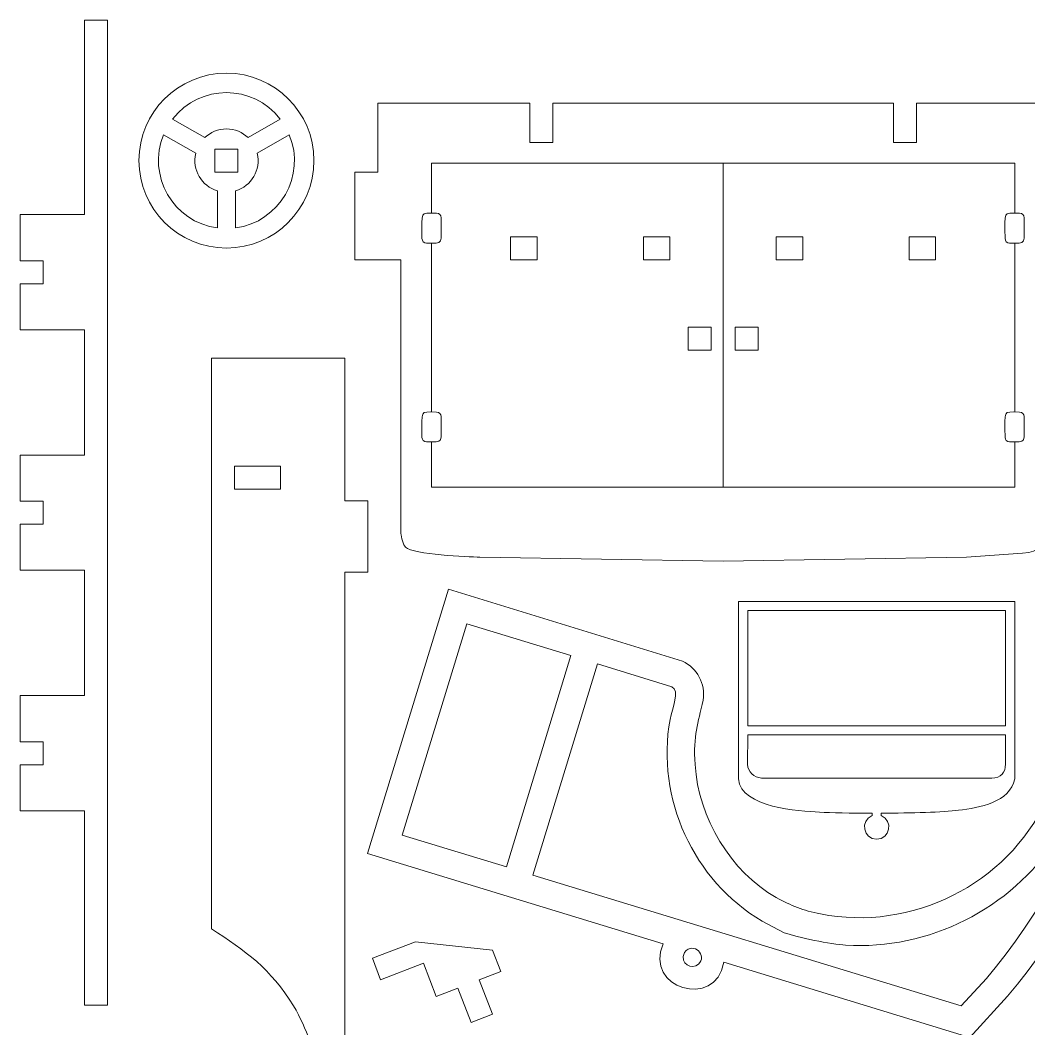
# Model space of a CAD drawing. Header units: centimetres. Extents: x -58 to 45, y -38 to 28.
# Drawn here: x -58.09 to -46.92, y 16.71 to 27.88 of the extents above; entities that cross this region are included whole.
import ezdxf

# ---------------------------------------------------------------- set-up
doc = ezdxf.new("R2010")
doc.units = ezdxf.units.CM
doc.header["$MEASUREMENT"] = 0

msp = doc.modelspace()

# ---------------------------------------------------------------- linework, layer by layer
at = {"lineweight": 9}
for points, knots in [([(-57.83499, 25.21435), (-57.83499, 25.21435), (-57.83499, 24.95943), (-57.83499, 24.95943), (-57.83499, 24.95943), (-57.83499, 24.95943), (-58.08992, 24.95943), (-58.08992, 24.95943), (-58.08992, 24.95943), (-58.08992, 24.95943), (-58.08992, 24.44958), (-58.08992, 24.44958), (-58.08992, 24.44958), (-58.08992, 24.44958), (-57.37613, 24.44958), (-57.37613, 24.44958), (-57.37613, 24.44958), (-57.37613, 24.44958), (-57.37613, 23.06024), (-57.37613, 23.06024), (-57.37613, 23.06024), (-57.37613, 23.06024), (-58.08992, 23.06024), (-58.08992, 23.06024), (-58.08992, 23.06024), (-58.08992, 23.06024), (-58.08992, 22.5504), (-58.08992, 22.5504), (-58.08992, 22.5504), (-58.08992, 22.5504), (-57.83499, 22.5504), (-57.83499, 22.5504), (-57.83499, 22.5504), (-57.83499, 22.5504), (-57.83499, 22.29547), (-57.83499, 22.29547), (-57.83499, 22.29547), (-57.83499, 22.29547), (-58.08992, 22.29547), (-58.08992, 22.29547), (-58.08992, 22.29547), (-58.08992, 22.29547), (-58.08992, 21.78563), (-58.08992, 21.78563), (-58.08992, 21.78563), (-58.08992, 21.78563), (-57.37613, 21.78563), (-57.37613, 21.78563), (-57.37613, 21.78563), (-57.37613, 21.78563), (-57.37613, 20.39629), (-57.37613, 20.39629), (-57.37613, 20.39629), (-57.37613, 20.39629), (-58.08992, 20.39629), (-58.08992, 20.39629), (-58.08992, 20.39629), (-58.08992, 20.39629), (-58.08992, 19.88644), (-58.08992, 19.88644), (-58.08992, 19.88644), (-58.08992, 19.88644), (-57.83499, 19.88644), (-57.83499, 19.88644), (-57.83499, 19.88644), (-57.83499, 19.88644), (-57.83499, 19.63152), (-57.83499, 19.63152), (-57.83499, 19.63152), (-57.83499, 19.63152), (-58.08992, 19.63152), (-58.08992, 19.63152), (-58.08992, 19.63152), (-58.08992, 19.63152), (-58.08992, 19.12167), (-58.08992, 19.12167), (-58.08992, 19.12167), (-58.08992, 19.12167), (-57.37613, 19.12167), (-57.37613, 19.12167), (-57.37613, 19.12167), (-57.37613, 19.12167), (-57.37613, 16.96757), (-57.37613, 16.96757), (-57.37613, 16.96757), (-57.37613, 16.96757), (-57.12121, 16.96757), (-57.12121, 16.96757), (-57.12121, 16.96757), (-57.12121, 16.96757), (-57.12121, 27.8783), (-57.12121, 27.8783), (-57.12121, 27.8783), (-57.12121, 27.8783), (-57.37613, 27.8783), (-57.37613, 27.8783), (-57.37613, 27.8783), (-57.37613, 27.8783), (-57.37613, 25.7242), (-57.37613, 25.7242), (-57.37613, 25.7242), (-57.37613, 25.7242), (-58.08992, 25.7242), (-58.08992, 25.7242), (-58.08992, 25.7242), (-58.08992, 25.7242), (-58.08992, 25.21435), (-58.08992, 25.21435), (-58.08992, 25.21435), (-58.08992, 25.21435), (-57.83499, 25.21435), (-57.83499, 25.21435)], [0, 0, 0, 0, 0.03448276, 0.03448276, 0.03448276, 0.03448276, 0.06896552, 0.06896552, 0.06896552, 0.06896552, 0.10344828, 0.10344828, 0.10344828, 0.10344828, 0.13793103, 0.13793103, 0.13793103, 0.13793103, 0.17241379, 0.17241379, 0.17241379, 0.17241379, 0.20689655, 0.20689655, 0.20689655, 0.20689655, 0.24137931, 0.24137931, 0.24137931, 0.24137931, 0.27586207, 0.27586207, 0.27586207, 0.27586207, 0.31034483, 0.31034483, 0.31034483, 0.31034483, 0.34482759, 0.34482759, 0.34482759, 0.34482759, 0.37931034, 0.37931034, 0.37931034, 0.37931034, 0.4137931, 0.4137931, 0.4137931, 0.4137931, 0.44827586, 0.44827586, 0.44827586, 0.44827586, 0.48275862, 0.48275862, 0.48275862, 0.48275862, 0.51724138, 0.51724138, 0.51724138, 0.51724138, 0.55172414, 0.55172414, 0.55172414, 0.55172414, 0.5862069, 0.5862069, 0.5862069, 0.5862069, 0.62068966, 0.62068966, 0.62068966, 0.62068966, 0.65517241, 0.65517241, 0.65517241, 0.65517241, 0.68965517, 0.68965517, 0.68965517, 0.68965517, 0.72413793, 0.72413793, 0.72413793, 0.72413793, 0.75862069, 0.75862069, 0.75862069, 0.75862069, 0.79310345, 0.79310345, 0.79310345, 0.79310345, 0.82758621, 0.82758621, 0.82758621, 0.82758621, 0.86206897, 0.86206897, 0.86206897, 0.86206897, 0.89655172, 0.89655172, 0.89655172, 0.89655172, 0.93103448, 0.93103448, 0.93103448, 0.93103448, 1, 1, 1, 1]), ([(-46.74466, 22.13947), (-46.78108, 22.05787), (-46.78079, 21.99701), (-46.9888, 21.97277), (-46.9888, 21.97277), (-46.9888, 21.97277), (-47.61055, 21.93012), (-47.61055, 21.93012), (-47.61055, 21.93012), (-47.61055, 21.93012), (-50.30556, 21.88748), (-50.30556, 21.88748), (-50.30556, 21.88748), (-50.30556, 21.88748), (-53.00057, 21.93012), (-53.00057, 21.93012), (-53.00057, 21.93012), (-53.13366, 21.93573), (-53.7339, 21.9545), (-53.82226, 22.04043), (-53.82226, 22.04043), (-53.84628, 22.06379), (-53.87143, 22.15199), (-53.87449, 22.19338), (-53.87449, 22.19338), (-53.87449, 22.19338), (-53.87449, 25.2249), (-53.87449, 25.2249), (-53.87449, 25.2249), (-53.87449, 25.2249), (-54.38434, 25.2249), (-54.38434, 25.2249), (-54.38434, 25.2249), (-54.38434, 25.2249), (-54.38434, 26.19361), (-54.38434, 26.19361), (-54.38434, 26.19361), (-54.38434, 26.19361), (-54.12942, 26.19361), (-54.12942, 26.19361), (-54.12942, 26.19361), (-54.12942, 26.19361), (-54.12942, 26.95838), (-54.12942, 26.95838), (-54.12942, 26.95838), (-54.12942, 26.95838), (-52.44692, 26.95838), (-52.44692, 26.95838), (-52.44692, 26.95838), (-52.44692, 26.95838), (-52.44692, 26.52502), (-52.44692, 26.52502), (-52.44692, 26.52502), (-52.44692, 26.52502), (-52.19199, 26.52502), (-52.19199, 26.52502), (-52.19199, 26.52502), (-52.19199, 26.52502), (-52.19199, 26.95838), (-52.19199, 26.95838), (-52.19199, 26.95838), (-52.19199, 26.95838), (-48.41912, 26.95838), (-48.41912, 26.95838), (-48.41912, 26.95838), (-48.41912, 26.95838), (-48.41912, 26.52502), (-48.41912, 26.52502), (-48.41912, 26.52502), (-48.41912, 26.52502), (-48.1642, 26.52502), (-48.1642, 26.52502), (-48.1642, 26.52502), (-48.1642, 26.52502), (-48.1642, 26.95838), (-48.1642, 26.95838), (-48.1642, 26.95838), (-48.1642, 26.95838), (-46.48171, 26.95838), (-46.48171, 26.95838), (-46.48171, 26.95838), (-46.48171, 26.95838), (-46.48171, 26.19361), (-46.48171, 26.19361), (-46.48171, 26.19361), (-46.48171, 26.19361), (-46.22678, 26.19361), (-46.22678, 26.19361), (-46.22678, 26.19361), (-46.22678, 26.19361), (-46.22678, 25.2249), (-46.22678, 25.2249), (-46.22678, 25.2249), (-46.22678, 25.2249), (-46.73663, 25.2249), (-46.73663, 25.2249), (-46.73663, 25.2249), (-46.73663, 24.85107), (-46.72286, 22.28585), (-46.74466, 22.13947)], [0, 0, 0, 0, 0.03846154, 0.03846154, 0.03846154, 0.03846154, 0.07692308, 0.07692308, 0.07692308, 0.07692308, 0.11538462, 0.11538462, 0.11538462, 0.11538462, 0.15384615, 0.15384615, 0.15384615, 0.15384615, 0.19230769, 0.19230769, 0.19230769, 0.19230769, 0.23076923, 0.23076923, 0.23076923, 0.23076923, 0.26923077, 0.26923077, 0.26923077, 0.26923077, 0.30769231, 0.30769231, 0.30769231, 0.30769231, 0.34615385, 0.34615385, 0.34615385, 0.34615385, 0.38461538, 0.38461538, 0.38461538, 0.38461538, 0.42307692, 0.42307692, 0.42307692, 0.42307692, 0.46153846, 0.46153846, 0.46153846, 0.46153846, 0.5, 0.5, 0.5, 0.5, 0.53846154, 0.53846154, 0.53846154, 0.53846154, 0.57692308, 0.57692308, 0.57692308, 0.57692308, 0.61538462, 0.61538462, 0.61538462, 0.61538462, 0.65384615, 0.65384615, 0.65384615, 0.65384615, 0.69230769, 0.69230769, 0.69230769, 0.69230769, 0.73076923, 0.73076923, 0.73076923, 0.73076923, 0.76923077, 0.76923077, 0.76923077, 0.76923077, 0.80769231, 0.80769231, 0.80769231, 0.80769231, 0.84615385, 0.84615385, 0.84615385, 0.84615385, 0.88461538, 0.88461538, 0.88461538, 0.88461538, 0.92307692, 0.92307692, 0.92307692, 0.92307692, 1, 1, 1, 1]), ([(-52.65871, 25.47982), (-52.65871, 25.47982), (-52.65871, 25.2249), (-52.65871, 25.2249), (-52.65871, 25.2249), (-52.65871, 25.2249), (-52.36457, 25.2249), (-52.36457, 25.2249), (-52.36457, 25.2249), (-52.36457, 25.2249), (-52.36457, 25.47982), (-52.36457, 25.47982), (-52.36457, 25.47982), (-52.36457, 25.47982), (-52.65871, 25.47982), (-52.65871, 25.47982)], [0, 0, 0, 0, 0.2, 0.2, 0.2, 0.2, 0.4, 0.4, 0.4, 0.4, 0.6, 0.6, 0.6, 0.6, 1, 1, 1, 1]), ([(-51.18799, 25.47982), (-51.18799, 25.47982), (-51.18799, 25.2249), (-51.18799, 25.2249), (-51.18799, 25.2249), (-51.18799, 25.2249), (-50.89384, 25.2249), (-50.89384, 25.2249), (-50.89384, 25.2249), (-50.89384, 25.2249), (-50.89384, 25.47982), (-50.89384, 25.47982), (-50.89384, 25.47982), (-50.89384, 25.47982), (-51.18799, 25.47982), (-51.18799, 25.47982)], [0, 0, 0, 0, 0.2, 0.2, 0.2, 0.2, 0.4, 0.4, 0.4, 0.4, 0.6, 0.6, 0.6, 0.6, 1, 1, 1, 1]), ([(-49.42313, 25.2249), (-49.42313, 25.2249), (-49.71727, 25.2249), (-49.71727, 25.2249), (-49.71727, 25.2249), (-49.71727, 25.2249), (-49.71727, 25.47982), (-49.71727, 25.47982), (-49.71727, 25.47982), (-49.71727, 25.47982), (-49.42313, 25.47982), (-49.42313, 25.47982), (-49.42313, 25.47982), (-49.42313, 25.47982), (-49.42313, 25.2249), (-49.42313, 25.2249)], [0, 0, 0, 0, 0.2, 0.2, 0.2, 0.2, 0.4, 0.4, 0.4, 0.4, 0.6, 0.6, 0.6, 0.6, 1, 1, 1, 1]), ([(-47.95242, 25.2249), (-47.95242, 25.2249), (-48.24656, 25.2249), (-48.24656, 25.2249), (-48.24656, 25.2249), (-48.24656, 25.2249), (-48.24656, 25.47982), (-48.24656, 25.47982), (-48.24656, 25.47982), (-48.24656, 25.47982), (-47.95242, 25.47982), (-47.95242, 25.47982), (-47.95242, 25.47982), (-47.95242, 25.47982), (-47.95242, 25.2249), (-47.95242, 25.2249)], [0, 0, 0, 0, 0.2, 0.2, 0.2, 0.2, 0.4, 0.4, 0.4, 0.4, 0.6, 0.6, 0.6, 0.6, 1, 1, 1, 1]), ([(-50.43812, 24.47732), (-50.43812, 24.47732), (-50.43812, 24.2224), (-50.43812, 24.2224), (-50.43812, 24.2224), (-50.43812, 24.2224), (-50.69304, 24.2224), (-50.69304, 24.2224), (-50.69304, 24.2224), (-50.69304, 24.2224), (-50.69304, 24.47732), (-50.69304, 24.47732), (-50.69304, 24.47732), (-50.69304, 24.47732), (-50.43812, 24.47732), (-50.43812, 24.47732)], [0, 0, 0, 0, 0.2, 0.2, 0.2, 0.2, 0.4, 0.4, 0.4, 0.4, 0.6, 0.6, 0.6, 0.6, 1, 1, 1, 1]), ([(-49.91808, 24.2224), (-49.91808, 24.2224), (-49.91808, 24.47732), (-49.91808, 24.47732), (-49.91808, 24.47732), (-49.91808, 24.47732), (-50.173, 24.47732), (-50.173, 24.47732), (-50.173, 24.47732), (-50.173, 24.47732), (-50.173, 24.2224), (-50.173, 24.2224), (-50.173, 24.2224), (-50.173, 24.2224), (-49.91808, 24.2224), (-49.91808, 24.2224)], [0, 0, 0, 0, 0.2, 0.2, 0.2, 0.2, 0.4, 0.4, 0.4, 0.4, 0.6, 0.6, 0.6, 0.6, 1, 1, 1, 1]), ([(-54.76635, 16.17706), (-54.72605, 15.73395), (-54.70918, 15.38327), (-54.87933, 14.93518), (-54.87933, 14.93518), (-55.01522, 14.57731), (-55.31753, 14.16709), (-55.61911, 13.93132), (-55.61911, 13.93132), (-55.73684, 13.85539), (-55.85457, 13.77947), (-55.9723, 13.70354), (-55.9723, 13.70354), (-55.9723, 12.43921), (-55.9723, 11.17489), (-55.9723, 9.91056), (-55.9723, 9.91056), (-55.47945, 9.91056), (-54.98659, 9.91056), (-54.49374, 9.91056), (-54.49374, 9.91056), (-54.49374, 13.86188), (-54.49374, 17.8132), (-54.49374, 21.76452), (-54.49374, 21.76452), (-54.40877, 21.76452), (-54.32379, 21.76452), (-54.23882, 21.76452), (-54.23882, 21.76452), (-54.23882, 22.02794), (-54.23882, 22.29136), (-54.23882, 22.55478), (-54.23882, 22.55478), (-54.32379, 22.55478), (-54.40877, 22.55478), (-54.49374, 22.55478), (-54.49374, 22.55478), (-54.49374, 23.08162), (-54.49374, 23.60847), (-54.49374, 24.13531), (-54.49374, 24.13531), (-54.98659, 24.13531), (-55.47945, 24.13531), (-55.9723, 24.13531), (-55.9723, 24.13531), (-55.9723, 22.02804), (-55.9723, 19.92076), (-55.9723, 17.81349), (-55.9723, 17.81349), (-55.59837, 17.57232), (-55.31175, 17.36968), (-55.06351, 16.95962), (-55.06351, 16.95962), (-54.90535, 16.69837), (-54.84372, 16.45426), (-54.76635, 16.17706)], [0, 0, 0, 0, 0.06666667, 0.06666667, 0.06666667, 0.06666667, 0.13333333, 0.13333333, 0.13333333, 0.13333333, 0.2, 0.2, 0.2, 0.2, 0.26666667, 0.26666667, 0.26666667, 0.26666667, 0.33333333, 0.33333333, 0.33333333, 0.33333333, 0.4, 0.4, 0.4, 0.4, 0.46666667, 0.46666667, 0.46666667, 0.46666667, 0.53333333, 0.53333333, 0.53333333, 0.53333333, 0.6, 0.6, 0.6, 0.6, 0.66666667, 0.66666667, 0.66666667, 0.66666667, 0.73333333, 0.73333333, 0.73333333, 0.73333333, 0.8, 0.8, 0.8, 0.8, 0.86666667, 0.86666667, 0.86666667, 0.86666667, 1, 1, 1, 1]), ([(-54.24224, 18.64865), (-54.24224, 18.64865), (-53.34785, 21.57407), (-53.34785, 21.57407), (-53.34785, 21.57407), (-53.34785, 21.57407), (-50.75652, 20.77823), (-50.75652, 20.77823), (-50.75652, 20.77823), (-50.59311, 20.70376), (-50.4979, 20.52471), (-50.52755, 20.34759), (-50.52755, 20.34759), (-50.58214, 20.07911), (-50.63881, 19.96902), (-50.61668, 19.63207), (-50.61668, 19.63207), (-50.5781, 19.04488), (-50.22276, 18.44262), (-49.717, 18.16054), (-49.717, 18.16054), (-49.54969, 18.06723), (-49.42197, 18.01773), (-49.2274, 17.97876), (-49.2274, 17.97876), (-48.22612, 17.7782), (-47.15802, 18.30319), (-46.72934, 19.23663), (-46.72934, 19.23663), (-46.72934, 19.23663), (-46.53579, 19.75959), (-46.53579, 19.75959), (-46.53579, 19.75959), (-46.29945, 20.43279), (-45.99987, 21.80619), (-45.97853, 22.5199), (-45.97853, 22.5199), (-45.97472, 22.64754), (-46.07185, 22.76168), (-46.21145, 22.80436), (-46.21145, 22.80436), (-46.21145, 22.80436), (-46.13195, 23.06441), (-46.13195, 23.06441), (-46.13195, 23.06441), (-46.13195, 23.06441), (-45.88816, 22.98988), (-45.88816, 22.98988), (-45.88816, 22.98988), (-45.88816, 22.98988), (-45.80867, 23.24991), (-45.80867, 23.24991), (-45.80867, 23.24991), (-45.80867, 23.24991), (-46.05245, 23.32444), (-46.05245, 23.32444), (-46.05245, 23.32444), (-46.05245, 23.32444), (-45.97295, 23.58448), (-45.97295, 23.58448), (-45.97295, 23.58448), (-45.97295, 23.58448), (-45.48537, 23.43541), (-45.48537, 23.43541), (-45.48537, 23.43541), (-45.42306, 23.0087), (-45.36681, 22.6449), (-45.35604, 22.20657), (-45.35604, 22.20657), (-45.31049, 20.3512), (-45.96292, 18.48826), (-47.15609, 17.0667), (-47.15609, 17.0667), (-47.15609, 17.0667), (-47.57228, 16.60943), (-47.57228, 16.60943), (-47.57228, 16.60943), (-47.57228, 16.60943), (-50.29806, 17.44279), (-50.29806, 17.44279), (-50.29806, 17.44279), (-50.38704, 16.91115), (-51.19134, 17.15703), (-50.96782, 17.64755), (-50.96782, 17.64755), (-50.96782, 17.64755), (-54.24224, 18.64865), (-54.24224, 18.64865)], [0, 0, 0, 0, 0.04347826, 0.04347826, 0.04347826, 0.04347826, 0.08695652, 0.08695652, 0.08695652, 0.08695652, 0.13043478, 0.13043478, 0.13043478, 0.13043478, 0.17391304, 0.17391304, 0.17391304, 0.17391304, 0.2173913, 0.2173913, 0.2173913, 0.2173913, 0.26086957, 0.26086957, 0.26086957, 0.26086957, 0.30434783, 0.30434783, 0.30434783, 0.30434783, 0.34782609, 0.34782609, 0.34782609, 0.34782609, 0.39130435, 0.39130435, 0.39130435, 0.39130435, 0.43478261, 0.43478261, 0.43478261, 0.43478261, 0.47826087, 0.47826087, 0.47826087, 0.47826087, 0.52173913, 0.52173913, 0.52173913, 0.52173913, 0.56521739, 0.56521739, 0.56521739, 0.56521739, 0.60869565, 0.60869565, 0.60869565, 0.60869565, 0.65217391, 0.65217391, 0.65217391, 0.65217391, 0.69565217, 0.69565217, 0.69565217, 0.69565217, 0.73913043, 0.73913043, 0.73913043, 0.73913043, 0.7826087, 0.7826087, 0.7826087, 0.7826087, 0.82608696, 0.82608696, 0.82608696, 0.82608696, 0.86956522, 0.86956522, 0.86956522, 0.86956522, 0.91304348, 0.91304348, 0.91304348, 0.91304348, 1, 1, 1, 1]), ([(-55.20753, 22.93717), (-55.20753, 22.85219), (-55.20753, 22.76722), (-55.20753, 22.68224), (-55.20753, 22.68224), (-55.37748, 22.68224), (-55.54743, 22.68224), (-55.71738, 22.68224), (-55.71738, 22.68224), (-55.71738, 22.76722), (-55.71738, 22.85219), (-55.71738, 22.93717), (-55.71738, 22.93717), (-55.54743, 22.93717), (-55.37748, 22.93717), (-55.20753, 22.93717)], [0, 0, 0, 0, 0.2, 0.2, 0.2, 0.2, 0.4, 0.4, 0.4, 0.4, 0.6, 0.6, 0.6, 0.6, 1, 1, 1, 1]), ([(-52.41328, 18.40936), (-52.41328, 18.40936), (-51.69777, 20.7497), (-51.69777, 20.7497), (-51.69777, 20.7497), (-51.69777, 20.7497), (-50.87282, 20.49345), (-50.87282, 20.49345), (-50.87282, 20.49345), (-50.78043, 20.4511), (-50.87088, 20.26105), (-50.89375, 20.13237), (-50.89375, 20.13237), (-51.04947, 19.25642), (-50.63788, 18.35412), (-49.87429, 17.89752), (-49.87429, 17.89752), (-49.87429, 17.89752), (-49.62973, 17.77065), (-49.62973, 17.77065), (-49.62973, 17.77065), (-49.4824, 17.71329), (-49.11071, 17.64392), (-48.94872, 17.6334), (-48.94872, 17.6334), (-48.03057, 17.57377), (-47.11665, 18.03395), (-46.61783, 18.80709), (-46.61783, 18.80709), (-46.44842, 19.06965), (-46.34838, 19.37023), (-46.24546, 19.66313), (-46.24546, 19.66313), (-45.93719, 20.59093), (-45.76449, 21.47283), (-45.67806, 22.44523), (-45.67806, 22.44523), (-45.55754, 20.58507), (-46.19353, 18.68972), (-47.39058, 17.26353), (-47.39058, 17.26353), (-47.39058, 17.26353), (-47.66811, 16.95862), (-47.66811, 16.95862), (-47.66811, 16.95862), (-47.66811, 16.95862), (-52.41328, 18.40936), (-52.41328, 18.40936)], [0, 0, 0, 0, 0.07692308, 0.07692308, 0.07692308, 0.07692308, 0.15384615, 0.15384615, 0.15384615, 0.15384615, 0.23076923, 0.23076923, 0.23076923, 0.23076923, 0.30769231, 0.30769231, 0.30769231, 0.30769231, 0.38461538, 0.38461538, 0.38461538, 0.38461538, 0.46153846, 0.46153846, 0.46153846, 0.46153846, 0.53846154, 0.53846154, 0.53846154, 0.53846154, 0.61538462, 0.61538462, 0.61538462, 0.61538462, 0.69230769, 0.69230769, 0.69230769, 0.69230769, 0.76923077, 0.76923077, 0.76923077, 0.76923077, 0.84615385, 0.84615385, 0.84615385, 0.84615385, 1, 1, 1, 1]), ([(-47.07602, 19.47321), (-47.07602, 19.47321), (-47.07602, 21.44044), (-47.07602, 21.44044), (-47.07602, 21.44044), (-47.07602, 21.44044), (-50.13511, 21.44044), (-50.13511, 21.44044), (-50.13511, 21.44044), (-50.13511, 21.44044), (-50.13511, 19.47321), (-50.13511, 19.47321), (-50.13511, 19.47321), (-50.10445, 19.15242), (-49.46425, 19.11764), (-49.23734, 19.10556), (-49.23734, 19.10556), (-49.11091, 19.09883), (-48.89268, 19.09448), (-48.65557, 19.09415), (-48.65557, 19.09415), (-48.65557, 19.09415), (-48.65557, 19.06708), (-48.65557, 19.06708), (-48.65557, 19.06708), (-48.79325, 19.01241), (-48.75454, 18.80541), (-48.60556, 18.80541), (-48.60556, 18.80541), (-48.45655, 18.80541), (-48.41789, 19.01246), (-48.55557, 19.06709), (-48.55557, 19.06709), (-48.55557, 19.06709), (-48.55557, 19.09425), (-48.55557, 19.09425), (-48.55557, 19.09425), (-48.22156, 19.0954), (-47.87072, 19.10471), (-47.69716, 19.12661), (-47.69716, 19.12661), (-47.47156, 19.15508), (-47.12591, 19.21455), (-47.07602, 19.47321)], [0, 0, 0, 0, 0.08333333, 0.08333333, 0.08333333, 0.08333333, 0.16666667, 0.16666667, 0.16666667, 0.16666667, 0.25, 0.25, 0.25, 0.25, 0.33333333, 0.33333333, 0.33333333, 0.33333333, 0.41666667, 0.41666667, 0.41666667, 0.41666667, 0.5, 0.5, 0.5, 0.5, 0.58333333, 0.58333333, 0.58333333, 0.58333333, 0.66666667, 0.66666667, 0.66666667, 0.66666667, 0.75, 0.75, 0.75, 0.75, 0.83333333, 0.83333333, 0.83333333, 0.83333333, 1, 1, 1, 1]), ([(-53.14475, 21.19209), (-53.14475, 21.19209), (-53.86026, 18.85175), (-53.86026, 18.85175), (-53.86026, 18.85175), (-53.86026, 18.85175), (-52.70584, 18.49881), (-52.70584, 18.49881), (-52.70584, 18.49881), (-52.70584, 18.49881), (-51.99033, 20.83914), (-51.99033, 20.83914), (-51.99033, 20.83914), (-51.99033, 20.83914), (-53.14475, 21.19209), (-53.14475, 21.19209)], [0, 0, 0, 0, 0.2, 0.2, 0.2, 0.2, 0.4, 0.4, 0.4, 0.4, 0.6, 0.6, 0.6, 0.6, 1, 1, 1, 1]), ([(-52.76764, 17.33947), (-52.76764, 17.33947), (-53.00564, 17.24811), (-53.00564, 17.24811), (-53.00564, 17.24811), (-53.00564, 17.24811), (-52.85947, 16.86732), (-52.85947, 16.86732), (-52.85947, 16.86732), (-52.85947, 16.86732), (-53.09746, 16.77597), (-53.09746, 16.77597), (-53.09746, 16.77597), (-53.09746, 16.77597), (-53.24363, 17.15676), (-53.24363, 17.15676), (-53.24363, 17.15676), (-53.24363, 17.15676), (-53.48162, 17.0654), (-53.48162, 17.0654), (-53.48162, 17.0654), (-53.48162, 17.0654), (-53.62231, 17.43191), (-53.62231, 17.43191), (-53.62231, 17.43191), (-53.62231, 17.43191), (-54.09829, 17.24919), (-54.09829, 17.24919), (-54.09829, 17.24919), (-54.09829, 17.24919), (-54.18965, 17.48718), (-54.18965, 17.48718), (-54.18965, 17.48718), (-54.18965, 17.48718), (-53.71366, 17.66989), (-53.71366, 17.66989), (-53.71366, 17.66989), (-53.71366, 17.66989), (-52.859, 17.57747), (-52.859, 17.57747), (-52.859, 17.57747), (-52.859, 17.57747), (-52.76764, 17.33947), (-52.76764, 17.33947)], [0, 0, 0, 0, 0.08333333, 0.08333333, 0.08333333, 0.08333333, 0.16666667, 0.16666667, 0.16666667, 0.16666667, 0.25, 0.25, 0.25, 0.25, 0.33333333, 0.33333333, 0.33333333, 0.33333333, 0.41666667, 0.41666667, 0.41666667, 0.41666667, 0.5, 0.5, 0.5, 0.5, 0.58333333, 0.58333333, 0.58333333, 0.58333333, 0.66666667, 0.66666667, 0.66666667, 0.66666667, 0.75, 0.75, 0.75, 0.75, 0.83333333, 0.83333333, 0.83333333, 0.83333333, 1, 1, 1, 1]), ([(-50.73432, 17.55045), (-50.62625, 17.68151), (-50.4797, 17.51381), (-50.5783, 17.42185), (-50.5783, 17.42185), (-50.65066, 17.35435), (-50.79277, 17.42216), (-50.73432, 17.55045)], [0, 0, 0, 0, 0.33333333, 0.33333333, 0.33333333, 0.33333333, 1, 1, 1, 1])]:
    msp.add_open_spline(points, degree=3, knots=knots, dxfattribs=at)
at = {"color": 250, "lineweight": 9}
for points, knots in [([(-55.80556, 27.29164), (-55.27056, 27.29164), (-54.83685, 26.85793), (-54.83685, 26.32293), (-54.83685, 26.32293), (-54.83685, 25.78793), (-55.27056, 25.35422), (-55.80556, 25.35422), (-55.80556, 25.35422), (-56.34056, 25.35422), (-56.77427, 25.78793), (-56.77427, 26.32293), (-56.77427, 26.32293), (-56.77427, 26.85793), (-56.34056, 27.29164), (-55.80556, 27.29164)], [0, 0, 0, 0, 0.2, 0.2, 0.2, 0.2, 0.4, 0.4, 0.4, 0.4, 0.6, 0.6, 0.6, 0.6, 1, 1, 1, 1]), ([(-55.80556, 26.67293), (-55.71243, 26.67293), (-55.6278, 26.63655), (-55.5651, 26.57723), (-55.5651, 26.57723), (-55.5651, 26.57723), (-55.20945, 26.78256), (-55.20945, 26.78256), (-55.20945, 26.78256), (-55.511, 27.17307), (-56.10014, 27.17313), (-56.40167, 26.78257), (-56.40167, 26.78257), (-56.40167, 26.78257), (-56.04602, 26.57723), (-56.04602, 26.57723), (-56.04602, 26.57723), (-55.98331, 26.63655), (-55.89869, 26.67293), (-55.80556, 26.67293)], [0, 0, 0, 0, 0.16666667, 0.16666667, 0.16666667, 0.16666667, 0.33333333, 0.33333333, 0.33333333, 0.33333333, 0.5, 0.5, 0.5, 0.5, 0.66666667, 0.66666667, 0.66666667, 0.66666667, 1, 1, 1, 1]), ([(-55.90556, 25.98745), (-56.08143, 26.0398), (-56.18947, 26.22157), (-56.14609, 26.40407), (-56.14609, 26.40407), (-56.14609, 26.40407), (-56.5018, 26.60944), (-56.5018, 26.60944), (-56.5018, 26.60944), (-56.68869, 26.15586), (-56.39569, 25.64187), (-55.90556, 25.57681), (-55.90556, 25.57681), (-55.90556, 25.57681), (-55.90556, 25.98745), (-55.90556, 25.98745)], [0, 0, 0, 0, 0.2, 0.2, 0.2, 0.2, 0.4, 0.4, 0.4, 0.4, 0.6, 0.6, 0.6, 0.6, 1, 1, 1, 1]), ([(-55.46503, 26.40406), (-55.4217, 26.2215), (-55.52961, 26.03982), (-55.70556, 25.98745), (-55.70556, 25.98745), (-55.70556, 25.98745), (-55.70556, 25.57681), (-55.70556, 25.57681), (-55.70556, 25.57681), (-55.21528, 25.64189), (-54.92246, 26.1561), (-55.10931, 26.60943), (-55.10931, 26.60943), (-55.10931, 26.60943), (-55.46503, 26.40406), (-55.46503, 26.40406)], [0, 0, 0, 0, 0.2, 0.2, 0.2, 0.2, 0.4, 0.4, 0.4, 0.4, 0.6, 0.6, 0.6, 0.6, 1, 1, 1, 1]), ([(-55.67824, 26.45039), (-55.67824, 26.45039), (-55.67824, 26.19547), (-55.67824, 26.19547), (-55.67824, 26.19547), (-55.67824, 26.19547), (-55.93289, 26.19547), (-55.93289, 26.19547), (-55.93289, 26.19547), (-55.93289, 26.19547), (-55.93289, 26.45039), (-55.93289, 26.45039), (-55.93289, 26.45039), (-55.93289, 26.45039), (-55.67824, 26.45039), (-55.67824, 26.45039)], [0, 0, 0, 0, 0.2, 0.2, 0.2, 0.2, 0.4, 0.4, 0.4, 0.4, 0.6, 0.6, 0.6, 0.6, 1, 1, 1, 1])]:
    msp.add_open_spline(points, degree=3, knots=knots, dxfattribs=at)
at = {"color": 140, "lineweight": 9}
for points, knots in [([(-47.07673, 25.74052), (-47.07673, 25.74052), (-47.07673, 26.29352), (-47.07673, 26.29352), (-47.07673, 26.29352), (-47.07673, 26.29352), (-53.53439, 26.29352), (-53.53439, 26.29352), (-53.53439, 26.29352), (-53.53439, 26.29352), (-53.53439, 25.74052), (-53.53439, 25.74052)], [0, 0, 0, 0, 0.25, 0.25, 0.25, 0.25, 0.5, 0.5, 0.5, 0.5, 1, 1, 1, 1]), ([(-53.64022, 25.45979), (-53.64022, 25.77314), (-53.67206, 25.74052), (-53.47855, 25.74052), (-53.47855, 25.74052), (-53.45105, 25.74052), (-53.42855, 25.71802), (-53.42855, 25.69052), (-53.42855, 25.69052), (-53.42855, 25.37717), (-53.39671, 25.40979), (-53.59022, 25.40979), (-53.59022, 25.40979), (-53.61772, 25.40979), (-53.64022, 25.43229), (-53.64022, 25.45979)], [0, 0, 0, 0, 0.2, 0.2, 0.2, 0.2, 0.4, 0.4, 0.4, 0.4, 0.6, 0.6, 0.6, 0.6, 1, 1, 1, 1]), ([(-47.18403, 25.45979), (-47.18403, 25.77314), (-47.21587, 25.74052), (-47.02236, 25.74052), (-47.02236, 25.74052), (-46.99486, 25.74052), (-46.97236, 25.71802), (-46.97236, 25.69052), (-46.97236, 25.69052), (-46.97236, 25.37717), (-46.94052, 25.40979), (-47.13403, 25.40979), (-47.13403, 25.40979), (-47.16153, 25.40979), (-47.18403, 25.43229), (-47.18403, 25.45979)], [0, 0, 0, 0, 0.2, 0.2, 0.2, 0.2, 0.4, 0.4, 0.4, 0.4, 0.6, 0.6, 0.6, 0.6, 1, 1, 1, 1]), ([(-53.64022, 23.25713), (-53.64022, 23.57048), (-53.67206, 23.53786), (-53.47855, 23.53786), (-53.47855, 23.53786), (-53.45105, 23.53786), (-53.42855, 23.51536), (-53.42855, 23.48786), (-53.42855, 23.48786), (-53.42855, 23.17451), (-53.39671, 23.20713), (-53.59022, 23.20713), (-53.59022, 23.20713), (-53.61772, 23.20713), (-53.64022, 23.22963), (-53.64022, 23.25713)], [0, 0, 0, 0, 0.2, 0.2, 0.2, 0.2, 0.4, 0.4, 0.4, 0.4, 0.6, 0.6, 0.6, 0.6, 1, 1, 1, 1]), ([(-47.18403, 23.25713), (-47.18403, 23.57048), (-47.21587, 23.53786), (-47.02236, 23.53786), (-47.02236, 23.53786), (-46.99486, 23.53786), (-46.97236, 23.51536), (-46.97236, 23.48786), (-46.97236, 23.48786), (-46.97236, 23.17451), (-46.94052, 23.20713), (-47.13403, 23.20713), (-47.13403, 23.20713), (-47.16153, 23.20713), (-47.18403, 23.22963), (-47.18403, 23.25713)], [0, 0, 0, 0, 0.2, 0.2, 0.2, 0.2, 0.4, 0.4, 0.4, 0.4, 0.6, 0.6, 0.6, 0.6, 1, 1, 1, 1]), ([(-53.53439, 23.20713), (-53.53439, 23.20713), (-53.53439, 22.70442), (-53.53439, 22.70442), (-53.53439, 22.70442), (-53.53439, 22.70442), (-47.07673, 22.70442), (-47.07673, 22.70442), (-47.07673, 22.70442), (-47.07673, 22.70442), (-47.07673, 23.20713), (-47.07673, 23.20713)], [0, 0, 0, 0, 0.25, 0.25, 0.25, 0.25, 0.5, 0.5, 0.5, 0.5, 1, 1, 1, 1]), ([(-47.17799, 20.06228), (-47.17799, 20.06228), (-47.17799, 21.33847), (-47.17799, 21.33847), (-47.17799, 21.33847), (-47.17799, 21.33847), (-50.03313, 21.33847), (-50.03313, 21.33847), (-50.03313, 21.33847), (-50.03313, 21.33847), (-50.03313, 20.06228), (-50.03313, 20.06228), (-50.03313, 20.06228), (-50.03313, 20.06228), (-47.17799, 20.06228), (-47.17799, 20.06228)], [0, 0, 0, 0, 0.2, 0.2, 0.2, 0.2, 0.4, 0.4, 0.4, 0.4, 0.6, 0.6, 0.6, 0.6, 1, 1, 1, 1]), ([(-47.17799, 19.6359), (-47.17799, 19.6359), (-47.17799, 19.96032), (-47.17799, 19.96032), (-47.17799, 19.96032), (-47.17799, 19.96032), (-50.03313, 19.96032), (-50.03313, 19.96032), (-50.03313, 19.96032), (-50.03313, 19.96032), (-50.03441, 19.6359), (-50.03441, 19.6359), (-50.03441, 19.6359), (-50.03474, 19.55023), (-49.96364, 19.48952), (-49.88018, 19.48295), (-49.88018, 19.48295), (-49.88018, 19.48295), (-47.33095, 19.48295), (-47.33095, 19.48295), (-47.33095, 19.48295), (-47.23001, 19.48295), (-47.17799, 19.54504), (-47.17799, 19.6359)], [0, 0, 0, 0, 0.14285714, 0.14285714, 0.14285714, 0.14285714, 0.28571429, 0.28571429, 0.28571429, 0.28571429, 0.42857143, 0.42857143, 0.42857143, 0.42857143, 0.57142857, 0.57142857, 0.57142857, 0.57142857, 0.71428571, 0.71428571, 0.71428571, 0.71428571, 1, 1, 1, 1])]:
    msp.add_open_spline(points, degree=3, knots=knots, dxfattribs=at)
for points in [[(-50.30556, 22.70442), (-50.30556, 22.70442), (-50.30556, 26.29352), (-50.30556, 26.29352)], [(-53.53439, 25.40979), (-53.53439, 25.40979), (-53.53439, 23.53786), (-53.53439, 23.53786)], [(-47.07673, 23.53786), (-47.07673, 23.53786), (-47.07673, 25.40979), (-47.07673, 25.40979)]]:
    msp.add_open_spline(points, degree=3, dxfattribs=at)

doc.saveas('drawing.dxf')
